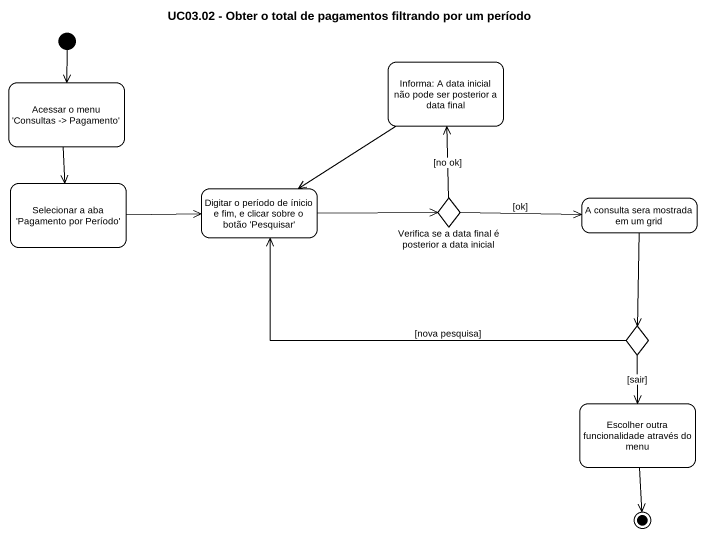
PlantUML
@startuml
title UC03.02 - Obter o total de pagamentos filtrando por um período
hide empty description
state "Informa: A data inicial não pode ser posterior a data final" as Informa_A_data_inicial_não
state "Acessar o menu 'Consultas -> Pagamento'" as Acessar_o_menu_Consultas
state "Selecionar a aba 'Pagamento por Período'" as Selecionar_a_aba_Pagamento
state "Digitar o período de ínicio e fim, e clicar sobre o botão 'Pesquisar'" as Digitar_o_período_de_ínicio
state "Verifica se a data final é posterior a data inicial" as Verifica_se_a_data_final_é <<choice>>
state "A consulta sera mostrada em um grid" as A_consulta_sera_mostrada_em
state choice1 <<choice>>
state "Escolher outra funcionalidade através do menu" as Escolher_outra
[*] --> Acessar_o_menu_Consultas
Informa_A_data_inicial_não --> Digitar_o_período_de_ínicio
Acessar_o_menu_Consultas --> Selecionar_a_aba_Pagamento
Selecionar_a_aba_Pagamento -right-> Digitar_o_período_de_ínicio
Digitar_o_período_de_ínicio -right-> Verifica_se_a_data_final_é
Verifica_se_a_data_final_é -up-> Informa_A_data_inicial_não : [no ok]
Verifica_se_a_data_final_é -right-> A_consulta_sera_mostrada_em : [ok]
A_consulta_sera_mostrada_em --> choice1
choice1 -left-> Digitar_o_período_de_ínicio : [nova pesquisa]
choice1 --> Escolher_outra : [sair]
Escolher_outra --> [*]
@enduml
